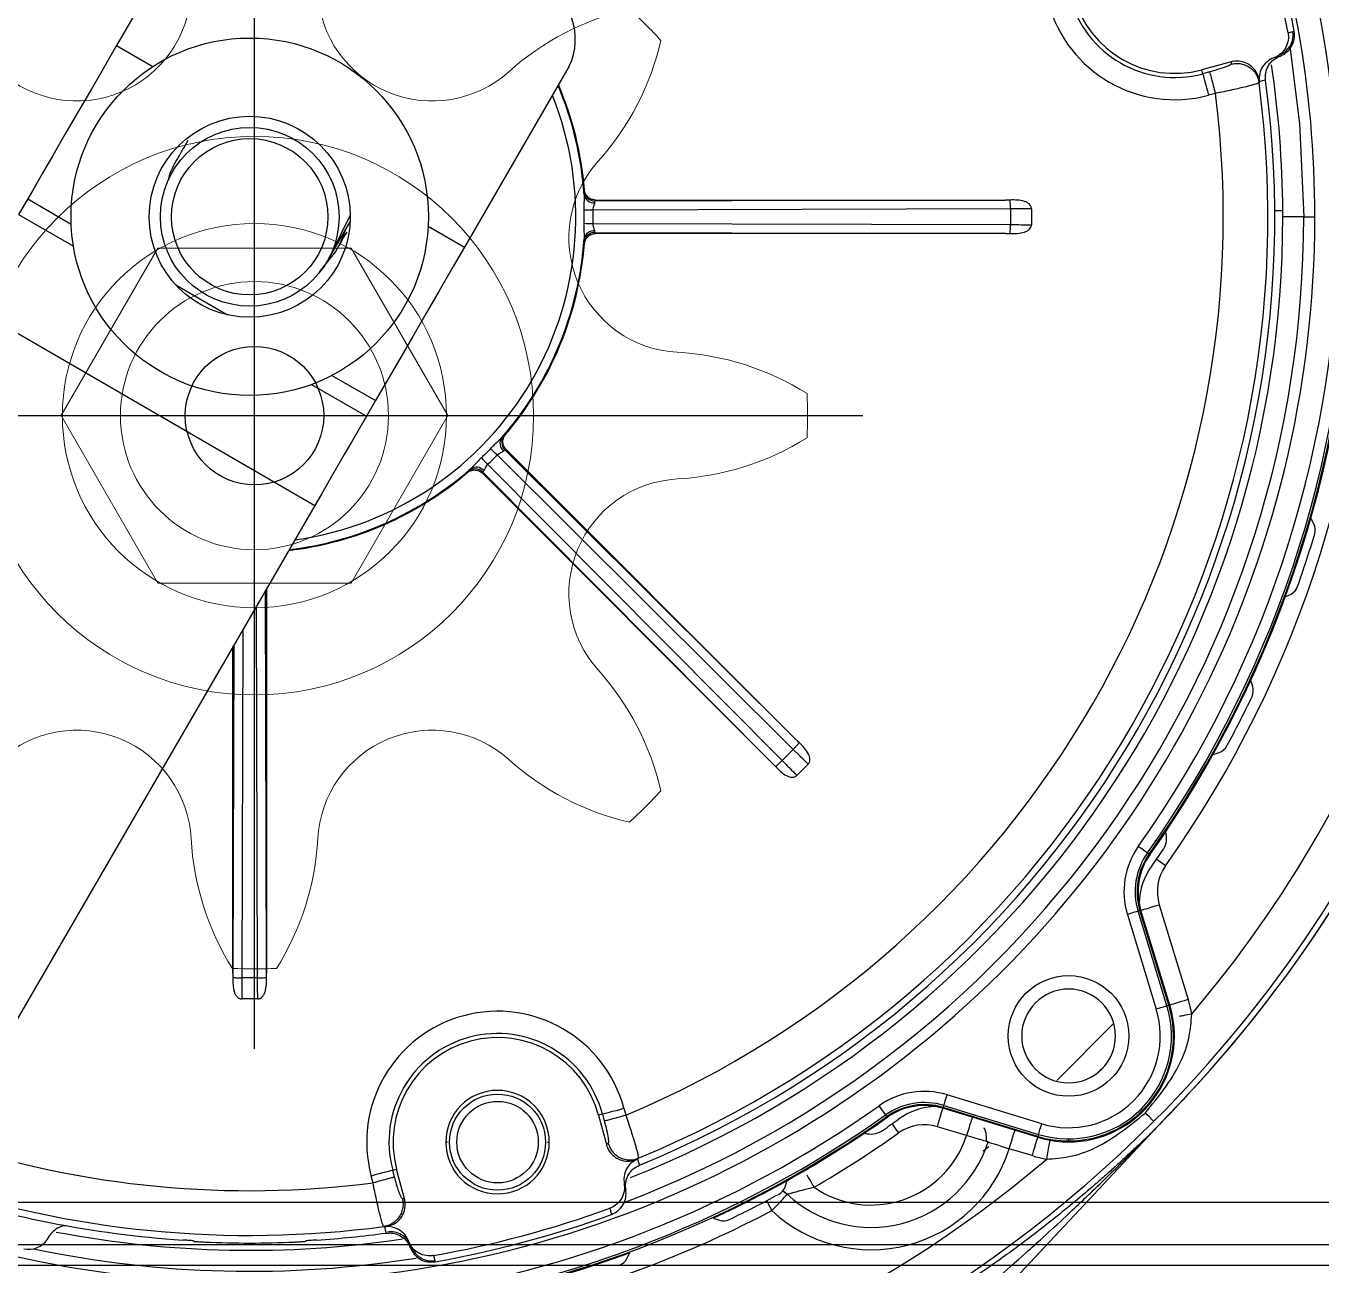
# Model space of a CAD drawing. Header units: millimetres. Extents: x 4754612 to 5801174, y 2368242 to 2777223.
# Drawn here: x 5552108.5 to 5552166.5, y 2435289.9 to 2435345.3 of the extents above; entities that cross this region are included whole.
import ezdxf

# ---------------------------------------------------------------- set-up
doc = ezdxf.new("R2010")
doc.units = ezdxf.units.MM
doc.header["$LTSCALE"] = 1000
doc.linetypes.add('CENTER', pattern=[50.8, 31.75, -6.35, 6.35, -6.35])
for name, color, linetype in [('253', 253, 'Continuous'), ('DOOR', 4, 'Continuous'), ('HAT', 252, 'Continuous')]:
    doc.layers.add(name, color=color, linetype=linetype)

# ---------------------------------------------------------------- blocks, each defined once
blk = doc.blocks.new('A$C5E220887')
at = {"color": 1, "linetype": 'CENTER', "ltscale": 0.3}
for p, q in [((0, -28.345), (0, 28.345)), ((-27.235, 0), (27.235, 0))]:
    blk.add_line(p, q, dxfattribs=at)
at = {"lineweight": 18, "ltscale": 0.3}
for p, q in [((-8.66, 0), (-4.33, 7.5)), ((4.33, 7.5), (-4.33, 7.5)), ((4.33, 7.5), (8.66, 0)), ((-4.33, -7.5), (-8.66, 0)), ((8.66, 0), (4.33, -7.5)), ((4.33, -7.5), (-4.33, -7.5))]:
    blk.add_line(p, q, dxfattribs=at)
for radius in [12.5, 8.6, 6]:
    blk.add_circle((0, 0), radius, dxfattribs=at)
for centre, radius, start, end in [((9.34, 18.265), 12.192, 147.91951, 176.875), ((0, 0), 24.761, 87.70803, 92.29197), ((-9.34, 18.265), 12.192, 3.125, 32.08049), ((-7.957, 19.21), 5.131, 228.125, 356.875), ((7.957, 19.21), 5.131, 183.125, 311.875), ((0, 0), 24.761, 132.70803, 137.29197), ((-19.52, 6.311), 12.192, 48.125, 77.08049), ((19.52, 6.311), 12.192, 102.91951, 131.875), ((0, 0), 24.761, 42.70803, 47.29197), ((-6.311, 19.52), 12.192, 192.91951, 221.875), ((6.311, 19.52), 12.192, 318.125, 347.08049), ((-19.21, 7.957), 5.131, 273.125, 41.875), ((19.21, 7.957), 5.131, 138.125, 266.875), ((-18.265, -9.34), 12.192, 93.125, 122.08049), ((18.265, -9.34), 12.192, 57.91951, 86.875), ((0, 0), 24.761, 177.70803, 182.29197), ((0, 0), 24.761, 357.70803, 2.29197), ((-18.265, 9.34), 12.192, 237.91951, 266.875), ((18.265, 9.34), 12.192, 273.125, 302.08049), ((-19.21, -7.957), 5.131, 318.125, 86.875), ((19.21, -7.957), 5.131, 93.125, 221.875), ((-6.311, -19.52), 12.192, 138.125, 167.08049), ((6.311, -19.52), 12.192, 12.91951, 41.875), ((-7.957, -19.21), 5.131, 3.125, 131.875), ((7.957, -19.21), 5.131, 48.125, 176.875), ((-19.52, -6.311), 12.192, 282.91951, 311.875), ((19.52, -6.311), 12.192, 228.125, 257.08049), ((0, 0), 24.761, 222.70803, 227.29197), ((0, 0), 24.761, 312.70803, 317.29197), ((9.34, -18.265), 12.192, 183.125, 212.08049), ((-9.34, -18.265), 12.192, 327.91951, 356.875), ((0, 0), 24.761, 267.70803, 272.29197)]:
    blk.add_arc(centre, radius, start, end, dxfattribs=at)
blk = doc.blocks.new('방화셔터 기본')
at = {"layer": '253', "linetype": 'Continuous', "lineweight": 25}
for p, q in [((5542352.324, 8102094.562), (5542347.629, 8102086.463)), ((5542400.079, 8102087.025), (5542400.358, 8102087.101)), ((5542347.629, 8102086.463), (5542349.253, 8102085.522)), ((5542399.719, 8102085.987), (5542399.439, 8102085.912)), ((5542399.634, 8102085.956), (5542399.719, 8102085.987)), ((5542367.897, 8102085.534), (5542363.202, 8102077.435)), ((5542397.537, 8102085.731), (5542396.214, 8102085.377)), ((5542396.262, 8102085.2), (5542396.214, 8102085.377)), ((5542396.568, 8102085.282), (5542396.262, 8102085.2)), ((5542398.786, 8102084.896), (5542398.78, 8102084.799)), ((5542396.826, 8102084.32), (5542396.52, 8102084.238)), ((5542343.649, 8102079.597), (5542343.244, 8102078.899)), ((5542343.649, 8102079.597), (5542345.596, 8102078.468)), ((5542387.652, 8102079.15), (5542368.966, 8102079.101)), ((5542387.436, 8102079.549), (5542369.053, 8102079.501)), ((5542369.074, 8102079.549), (5542387.436, 8102079.549)), ((5542387.652, 8102079.15), (5542387.652, 8102078.448)), ((5542388.589, 8102079.16), (5542388.589, 8102078.438)), ((5542399.843, 8102079.07), (5542399.482, 8102079.068)), ((5542343.244, 8102078.899), (5542345.7, 8102077.476)), ((5542357.116, 8102076.907), (5542358.084, 8102078.576)), ((5542358.089, 8102078.874), (5542357.175, 8102077.026)), ((5542368.966, 8102078.498), (5542387.652, 8102078.448)), ((5542400.783, 8102078.799), (5542399.844, 8102078.799)), ((5542400.783, 8102078.799), (5542401.282, 8102078.799)), ((5542357.65, 8102077.629), (5542357.908, 8102078.273)), ((5542361.578, 8102078.377), (5542363.202, 8102077.435)), ((5542369.053, 8102078.098), (5542387.436, 8102078.049)), ((5542387.436, 8102078.049), (5542369.074, 8102078.049)), ((5542357.429, 8102077.248), (5542356.71, 8102076.344)), ((5542350.275, 8102075.755), (5542352.594, 8102074.411)), ((5542340.927, 8102074.902), (5542356.499, 8102065.874)), ((5542357.273, 8102071.698), (5542359.221, 8102070.569)), ((5542356.362, 8102071.295), (5542358.817, 8102069.872)), ((5542359.221, 8102070.569), (5542358.817, 8102069.872)), ((5542377.923, 8102054.962), (5542364.675, 8102068.14)), ((5542378.053, 8102055.397), (5542365.02, 8102068.361)), ((5542365.069, 8102068.38), (5542378.053, 8102055.397)), ((5542364.249, 8102067.713), (5542377.427, 8102054.466)), ((5542376.992, 8102054.336), (5542364.008, 8102067.32)), ((5542364.028, 8102067.369), (5542376.992, 8102054.336)), ((5542356.499, 8102065.874), (5542340.774, 8102038.749)), ((5542401.233, 8102065.054), (5542401.102, 8102065.311)), ((5542354.339, 8102044.953), (5542354.294, 8102062.07)), ((5542354.339, 8102062.148), (5542354.339, 8102044.953)), ((5542399.956, 8102061.784), (5542400.213, 8102061.915)), ((5542353.94, 8102044.737), (5542353.896, 8102061.384)), ((5542353.28, 8102060.32), (5542353.239, 8102044.737)), ((5542352.878, 8102059.628), (5542352.839, 8102044.953)), ((5542352.839, 8102044.953), (5542352.839, 8102059.561)), ((5542398.496, 8102057.77), (5542398.407, 8102058.045)), ((5542377.923, 8102054.962), (5542377.427, 8102054.466)), ((5542396.723, 8102054.74), (5542396.997, 8102054.829)), ((5542378.593, 8102054.305), (5542378.083, 8102053.795)), ((5542394.628, 8102051.163), (5542394.608, 8102051.289)), ((5542393.783, 8102050.326), (5542393.857, 8102050.273)), ((5542393.891, 8102050.249), (5542393.857, 8102050.273)), ((5542393.45, 8102047.747), (5542393.363, 8102047.72)), ((5542394.658, 8102043.483), (5542393.363, 8102047.72)), ((5542393.49, 8102047.759), (5542393.45, 8102047.747)), ((5542394.745, 8102043.509), (5542393.45, 8102047.747)), ((5542394.785, 8102043.521), (5542393.49, 8102047.759)), ((5542394.313, 8102048.011), (5542395.608, 8102043.773)), ((5542392.885, 8102047.574), (5542394.18, 8102043.336)), ((5542353.94, 8102044.737), (5542353.239, 8102044.737)), ((5542353.95, 8102043.799), (5542353.229, 8102043.799)), ((5542394.658, 8102043.483), (5542394.745, 8102043.509)), ((5542394.745, 8102043.509), (5542394.785, 8102043.521)), ((5542392.257, 8102042.701), (5542389.723, 8102040.146)), ((5542391.876, 8102040.803), (5542391.585, 8102040.512)), ((5542384.641, 8102038.939), (5542384.668, 8102039.026)), ((5542384.668, 8102039.026), (5542388.906, 8102037.73)), ((5542389.052, 8102038.208), (5542384.814, 8102039.504)), ((5542369.382, 8102038.643), (5542369.206, 8102038.596)), ((5542369.206, 8102038.596), (5542369.56, 8102037.273)), ((5542369.382, 8102038.643), (5542369.464, 8102038.337)), ((5542370.344, 8102038.901), (5542370.426, 8102038.594)), ((5542382.115, 8102038.532), (5542382.063, 8102038.606)), ((5542382.115, 8102038.532), (5542382.139, 8102038.497)), ((5542384.629, 8102038.899), (5542384.641, 8102038.939)), ((5542388.867, 8102037.603), (5542384.629, 8102038.899)), ((5542388.879, 8102037.643), (5542384.641, 8102038.939)), ((5542394.004, 8102037.848), (5542361.163, 8102002.802)), ((5542385.686, 8102037.676), (5542384.378, 8102038.076)), ((5542362.449, 8102037.385), (5542362.37, 8102037.385)), ((5542366.924, 8102037.385), (5542367.002, 8102037.385)), ((5542381.099, 8102037.78), (5542381.226, 8102037.76)), ((5542388.879, 8102037.643), (5542388.867, 8102037.603)), ((5542388.906, 8102037.73), (5542388.879, 8102037.643)), ((5542390.253, 8102037.525), (5542390.253, 8102037.438)), ((5542370.989, 8102036.663), (5542370.907, 8102036.61)), ((5542386.676, 8102037.178), (5542386.423, 8102036.983)), ((5542388.616, 8102036.78), (5542387.599, 8102037.091)), ((5542359.991, 8102036.127), (5542360.167, 8102036.174)), ((5542360.073, 8102035.82), (5542359.991, 8102036.127)), ((5542360.521, 8102034.851), (5542360.167, 8102036.174)), ((5542359.11, 8102035.562), (5542359.028, 8102035.869)), ((5542377.559, 8102035.391), (5542377.648, 8102035.666)), ((5542370.429, 8102035.255), (5542370.414, 8102035.345)), ((5542377.653, 8102035.051), (5542377.443, 8102035.19)), ((5542377.66, 8102035.045), (5542377.457, 8102035.201)), ((5542369.71, 8102034.425), (5542369.785, 8102034.145)), ((5542374.344, 8102033.982), (5542374.618, 8102033.893)), ((5542344.533, 8102033.048), (5542344.627, 8102033.193)), ((5542359.686, 8102033.603), (5542359.589, 8102033.608)), ((5542351.089, 8102032.965), (5542351.089, 8102032.947)), ((5542356.089, 8102032.965), (5542356.09, 8102032.947)), ((5542360.778, 8102032.669), (5542360.703, 8102032.949)), ((5542360.746, 8102032.754), (5542360.778, 8102032.669)), ((5542361.816, 8102032.309), (5542361.891, 8102032.03)), ((5542370.474, 8102032.176), (5542370.605, 8102032.433))]:
    blk.add_line(p, q, dxfattribs=at)
at = {"layer": '253', "lineweight": 18}
blk.add_line((5541981.495, 8102069.899), (5542356.902, 8102069.899), dxfattribs=at)
at = {"layer": '253', "linetype": 'Continuous'}
for p, q in [((5542304.302, 8102034.697), (5542403.302, 8102034.697)), ((5542403.302, 8102032.782), (5542304.302, 8102032.782)), ((5542304.302, 8102031.883), (5542403.302, 8102031.883))]:
    blk.add_line(p, q, dxfattribs=at)
at = {"layer": '253', "linetype": 'Continuous', "lineweight": 25, "flags": 128}
for points in [[(5542347.629, 8102086.463), (5542347.084, 8102085.523), (5542346.499, 8102084.513), (5542345.9, 8102083.481), (5542345.317, 8102082.475), (5542344.777, 8102081.542), (5542344.304, 8102080.728), (5542343.922, 8102080.069), (5542343.649, 8102079.597)], [(5542400.162, 8102086.425), (5542400.598, 8102082.971), (5542400.783, 8102078.799)], [(5542397.537, 8102085.731), (5542397.534, 8102085.675), (5542397.531, 8102085.629)], [(5542396.262, 8102085.2), (5542396.27, 8102085.168), (5542396.287, 8102085.104), (5542396.312, 8102085.011), (5542396.345, 8102084.891), (5542396.383, 8102084.748), (5542396.426, 8102084.588), (5542396.472, 8102084.416), (5542396.52, 8102084.238)], [(5542399.074, 8102084.916), (5542398.924, 8102084.876), (5542398.793, 8102084.841)], [(5542350.335, 8102081.361), (5542350.398, 8102081.469), (5542350.461, 8102081.577), (5542350.524, 8102081.686), (5542350.587, 8102081.794), (5542350.649, 8102081.902), (5542350.712, 8102082.01), (5542350.774, 8102082.118), (5542350.837, 8102082.226)], [(5542368.576, 8102080.009), (5542368.561, 8102079.975), (5542368.555, 8102079.962)], [(5542357.931, 8102078.113), (5542357.869, 8102078.006), (5542357.806, 8102077.898), (5542357.743, 8102077.79), (5542357.681, 8102077.682), (5542357.618, 8102077.573), (5542357.555, 8102077.465), (5542357.492, 8102077.356), (5542357.429, 8102077.248)], [(5542363.202, 8102077.435), (5542362.657, 8102076.495), (5542362.071, 8102075.485), (5542361.473, 8102074.453), (5542360.89, 8102073.447), (5542360.349, 8102072.515), (5542359.877, 8102071.7), (5542359.495, 8102071.041), (5542359.221, 8102070.569)], [(5542368.555, 8102077.637), (5542368.57, 8102077.603), (5542368.576, 8102077.589)], [(5542358.817, 8102069.872), (5542358.655, 8102069.593), (5542358.427, 8102069.199), (5542358.144, 8102068.712), (5542357.823, 8102068.157), (5542357.479, 8102067.563), (5542357.131, 8102066.964), (5542356.799, 8102066.39), (5542356.499, 8102065.874)], [(5542365.042, 8102069.058), (5542365.007, 8102069.044), (5542364.994, 8102069.039)], [(5542363.35, 8102067.395), (5542363.336, 8102067.361), (5542363.331, 8102067.347)], [(5542393.783, 8102050.326), (5542393.774, 8102050.332), (5542393.75, 8102050.349), (5542393.712, 8102050.376), (5542393.661, 8102050.412), (5542393.6, 8102050.455), (5542393.53, 8102050.505), (5542393.454, 8102050.559), (5542393.375, 8102050.615)], [(5542394.593, 8102049.752), (5542394.434, 8102049.864), (5542394.281, 8102049.973), (5542394.185, 8102050.041)], [(5542393.363, 8102047.72), (5542393.352, 8102047.717), (5542393.325, 8102047.709), (5542393.28, 8102047.695), (5542393.22, 8102047.677), (5542393.148, 8102047.655), (5542393.066, 8102047.63), (5542392.977, 8102047.603), (5542392.885, 8102047.574)], [(5542393.49, 8102047.759), (5542393.517, 8102047.768), (5542393.636, 8102047.804), (5542393.781, 8102047.848), (5542393.947, 8102047.899), (5542394.126, 8102047.954), (5542394.313, 8102048.011)], [(5542395.608, 8102043.773), (5542395.422, 8102043.716), (5542395.242, 8102043.661), (5542395.077, 8102043.61), (5542394.932, 8102043.566), (5542394.813, 8102043.53), (5542394.785, 8102043.521)], [(5542394.658, 8102043.483), (5542394.648, 8102043.479), (5542394.62, 8102043.471), (5542394.576, 8102043.457), (5542394.516, 8102043.439), (5542394.444, 8102043.417), (5542394.362, 8102043.392), (5542394.273, 8102043.365), (5542394.18, 8102043.336)], [(5542382.063, 8102038.606), (5542382.057, 8102038.615), (5542382.04, 8102038.638), (5542382.013, 8102038.676), (5542381.977, 8102038.727), (5542381.933, 8102038.789), (5542381.883, 8102038.859), (5542381.83, 8102038.935), (5542381.774, 8102039.014)], [(5542384.668, 8102039.026), (5542384.671, 8102039.036), (5542384.68, 8102039.064), (5542384.693, 8102039.109), (5542384.712, 8102039.168), (5542384.734, 8102039.24), (5542384.759, 8102039.322), (5542384.786, 8102039.411), (5542384.814, 8102039.504)], [(5542369.382, 8102038.643), (5542369.414, 8102038.652), (5542369.478, 8102038.669), (5542369.572, 8102038.694), (5542369.692, 8102038.726), (5542369.834, 8102038.764), (5542369.994, 8102038.807), (5542370.166, 8102038.853), (5542370.344, 8102038.901)], [(5542384.378, 8102038.076), (5542384.435, 8102038.263), (5542384.49, 8102038.442), (5542384.54, 8102038.607), (5542384.584, 8102038.752), (5542384.621, 8102038.871), (5542384.629, 8102038.899)], [(5542394.071, 8102038.317), (5542394.065, 8102038.323), (5542394.046, 8102038.342), (5542394.016, 8102038.372), (5542393.973, 8102038.415), (5542393.919, 8102038.469), (5542393.854, 8102038.534), (5542393.779, 8102038.609), (5542393.694, 8102038.694)], [(5542382.348, 8102038.203), (5542382.416, 8102038.108), (5542382.524, 8102037.955), (5542382.637, 8102037.795)], [(5542387.599, 8102037.091), (5542387.656, 8102037.278), (5542387.711, 8102037.457), (5542387.762, 8102037.622), (5542387.806, 8102037.767), (5542387.842, 8102037.886), (5542387.851, 8102037.914)], [(5542388.906, 8102037.73), (5542388.909, 8102037.74), (5542388.918, 8102037.768), (5542388.931, 8102037.813), (5542388.949, 8102037.872), (5542388.972, 8102037.945), (5542388.997, 8102038.027), (5542389.024, 8102038.116), (5542389.052, 8102038.208)], [(5542369.645, 8102037.329), (5542369.597, 8102037.297), (5542369.56, 8102037.273)], [(5542386.647, 8102037.396), (5542386.665, 8102037.39), (5542386.719, 8102037.372), (5542386.807, 8102037.344), (5542386.926, 8102037.306), (5542387.07, 8102037.26), (5542387.235, 8102037.208), (5542387.413, 8102037.15), (5542387.599, 8102037.091)], [(5542388.867, 8102037.603), (5542388.859, 8102037.575), (5542388.822, 8102037.457), (5542388.778, 8102037.312), (5542388.727, 8102037.146), (5542388.673, 8102036.967), (5542388.616, 8102036.78)], [(5542359.991, 8102036.127), (5542359.958, 8102036.118), (5542359.895, 8102036.101), (5542359.801, 8102036.076), (5542359.681, 8102036.044), (5542359.538, 8102036.006), (5542359.378, 8102035.963), (5542359.206, 8102035.917), (5542359.028, 8102035.869)], [(5542370.959, 8102036.631), (5542370.999, 8102036.481), (5542371.034, 8102036.35)], [(5542370.354, 8102035.535), (5542370.394, 8102035.385), (5542370.429, 8102035.255)], [(5542376.971, 8102034.32), (5542377.104, 8102034.463), (5542377.232, 8102034.6), (5542377.35, 8102034.726), (5542377.453, 8102034.837), (5542377.538, 8102034.928), (5542377.601, 8102034.995), (5542377.64, 8102035.037), (5542377.653, 8102035.051)], [(5542360.521, 8102034.851), (5542360.465, 8102034.854), (5542360.42, 8102034.857)], [(5542376.738, 8102034.763), (5542376.793, 8102034.659), (5542376.88, 8102034.493), (5542376.971, 8102034.32)], [(5542359.706, 8102033.315), (5542359.666, 8102033.465), (5542359.632, 8102033.596)]]:
    blk.add_lwpolyline(points, dxfattribs=at)
at = {"layer": '253', "linetype": 'Continuous', "lineweight": 25}
for centre, radius in [((5542353.589, 8102078.799), 8), ((5542353.589, 8102078.799), 4.5), ((5542353.589, 8102078.799), 4), ((5542353.589, 8102078.799), 3.5), ((5542390.253, 8102042.136), 2.7), ((5542364.686, 8102037.385), 2.15), ((5542364.686, 8102037.385), 1.825)]:
    blk.add_circle(centre, radius, dxfattribs=at)
at = {"layer": '253', "linetype": 'Continuous'}
blk.add_circle((5542353.802, 8102069.899), 3.1, dxfattribs=at)
at = {"layer": '253', "linetype": 'Continuous', "lineweight": 25}
for centre, radius, start, end in [((5542353.589, 8102078.799), 57.25, 0.35652, 50.77892), ((5542353.589, 8102078.799), 55.25, 0.35652, 40.23536), ((5542353.589, 8102078.799), 47.693, 360, 40.62211), ((5542353.589, 8102078.799), 50.25, 324.68588, 35.31409), ((5542353.589, 8102078.799), 48.757, 324.68588, 35.31412), ((5542353.589, 8102078.799), 49.257, 324.68588, 35.31412), ((5542353.589, 8102078.799), 49.348, 0, 35.31412), ((5542353.589, 8102078.799), 49.39, 0, 35.31412), ((5542395.003, 8102089.896), 5.858, 105, 285), ((5542353.589, 8102078.799), 47.212, 10.03442, 19.96558), ((5542353.589, 8102078.799), 47.5, 10.06525, 19.93475), ((5542395.003, 8102089.896), 4.861, 105, 285), ((5542395.003, 8102089.896), 4.679, 105, 285), ((5542353.589, 8102078.799), 14.602, 97.94921, 201.84654), ((5542365.356, 8102086.745), 2.814, 334.50672, 63.86282), ((5542399.374, 8102086.926), 0.935, 289.47673, 10.06523), ((5542353.589, 8102078.799), 46.255, 0.33571, 8.45941), ((5542353.589, 8102078.799), 45.588, 292.43749, 7.56251), ((5542353.589, 8102078.799), 45.894, 292.34091, 7.65909), ((5542353.589, 8102078.799), 45.606, 7.61333, 7.68281), ((5542353.589, 8102078.799), 14.602, 277.94921, 21.84654), ((5542353.589, 8102078.799), 15.002, 3.78015, 23.03263), ((5542353.589, 8102078.799), 15.035, 4.61526, 23.12769), ((5542353.589, 8102078.799), 43.588, 292.72311, 7.27689), ((5542353.589, 8102078.799), 57.512, 316.86032, 4.40547), ((5542353.589, 8102078.799), 57.512, 317.20947, 3.38502), ((5542369.053, 8102080.001), 0.5, 184.49208, 269.97793), ((5542369.004, 8102079.873), 0.453, 190.78551, 274.0663), ((5542372.222, 8101916.687), 162.446, 91.14871, 91.29518), ((5542353.589, 8102078.799), 55.25, 319.76462, 0.35652), ((5542353.589, 8102078.799), 46.255, 360, 0.33571), ((5542353.589, 8102078.799), 47.693, 250.77519, 360), ((5542372.222, 8102240.911), 162.446, 268.70482, 268.85129), ((5542353.589, 8102078.799), 47.193, 290.80248, 360), ((5542353.589, 8102078.799), 46.255, 291.63204, 360), ((5542353.589, 8102078.799), 49.348, 324.68588, 0), ((5542353.589, 8102078.799), 49.39, 324.68588, 0), ((5542353.589, 8102078.799), 57.25, 314.99963, 0), ((5542369.053, 8102077.597), 0.5, 90.02211, 175.5079), ((5542369.004, 8102077.725), 0.453, 85.9337, 169.21449), ((5542353.589, 8102078.799), 15.002, 318.78015, 356.21985), ((5542353.589, 8102078.799), 15.035, 319.61526, 355.38474), ((5542365.248, 8102068.659), 0.453, 145.78549, 229.06622), ((5542365.374, 8102068.714), 0.5, 139.49226, 224.97775), ((5542481.654, 8102180.502), 162.804, 223.70499, 223.85113), ((5542251.887, 8101950.735), 162.804, 46.14887, 46.29501), ((5542353.589, 8102078.799), 15.002, 276.76312, 311.21985), ((5542363.674, 8102067.015), 0.5, 45.02225, 130.50774), ((5542363.73, 8102067.14), 0.453, 40.93378, 124.21451), ((5542353.589, 8102078.799), 15.035, 276.66806, 310.38474), ((5542353.589, 8102078.799), 49.75, 340.5705, 343.4295), ((5542400.698, 8102064.782), 0.6, 343.4295, 27), ((5542399.94, 8102062.45), 0.6, 297, 340.5705), ((5542397.925, 8102057.585), 0.6, 334.4295, 18), ((5542353.589, 8102078.799), 49.75, 331.5705, 334.4295), ((5542396.812, 8102055.4), 0.6, 288, 331.5705), ((5542393.641, 8102051.006), 1, 325.24193, 9), ((5542396.225, 8102048.596), 3.493, 144.68588, 197), ((5542396.225, 8102048.596), 2.993, 144.68588, 197), ((5542396.225, 8102048.596), 2.902, 144.68588, 197), ((5542396.225, 8102048.596), 2.86, 144.68588, 197), ((5542353.589, 8102078.799), 49.75, 324.26753, 325.24193), ((5542396.409, 8102047.993), 3, 144.26753, 178.24761), ((5542396.225, 8102048.596), 2, 144.68601, 197.00054), ((5542390.253, 8102042.136), 2.1, 0, 180), ((5542390.253, 8102042.136), 5.6, 10.03623, 17), ((5542364.686, 8102037.385), 5.858, 15, 195), ((5542390.253, 8102042.136), 4.607, 253, 17), ((5542390.253, 8102042.136), 4.107, 253, 17), ((5542390.253, 8102042.136), 4.698, 270, 17), ((5542390.253, 8102042.136), 4.74, 0, 17), ((5542364.686, 8102037.385), 4.861, 15, 195), ((5542364.686, 8102037.385), 4.679, 15, 195), ((5542390.253, 8102042.136), 2.1, 180, 0), ((5542390.253, 8102042.136), 4.74, 253, 0), ((5542364.686, 8102037.385), 2.316, 0, 180), ((5542383.793, 8102036.163), 3.493, 73, 125.31412), ((5542353.589, 8102078.799), 48.757, 250.53505, 305.31412), ((5542383.793, 8102036.163), 2.993, 73, 125.31412), ((5542383.793, 8102036.163), 2.902, 73, 125.31412), ((5542383.793, 8102036.163), 2.86, 73, 125.31412), ((5542384.395, 8102035.979), 3, 91.75239, 125.73247), ((5542353.589, 8102078.799), 49.348, 250.40624, 305.31412), ((5542353.589, 8102078.799), 49.257, 250.42585, 305.31412), ((5542353.589, 8102078.799), 49.39, 294.84805, 305.31412), ((5542353.589, 8102078.799), 49.75, 304.75807, 305.73247), ((5542353.589, 8102078.799), 57.25, 248.94259, 314.99963), ((5542381.382, 8102038.748), 1, 261, 304.75807), ((5542383.793, 8102036.163), 2, 73, 125.31412), ((5542353.589, 8102078.799), 43.588, 251.81399, 277.27689), ((5542364.686, 8102037.385), 2.316, 180, 0), ((5542381.408, 8102039.07), 5.5, 226.95115, 342.2726), ((5542353.589, 8102078.799), 50.25, 300.18697, 305.31412), ((5542381.408, 8102039.07), 4.5, 235.45754, 341.94928), ((5542390.253, 8102042.136), 4.698, 253, 270), ((5542381.408, 8102039.07), 6.5, 226.95113, 342.27268), ((5542390.253, 8102042.136), 5.6, 253, 259.96358), ((5542353.589, 8102078.799), 55.25, 249.2729, 310.23537), ((5542353.589, 8102078.799), 45.606, 292.31719, 292.38667), ((5542353.589, 8102078.799), 45.588, 251.28413, 277.56251), ((5542353.589, 8102078.799), 45.894, 251.20719, 266.25199), ((5542353.589, 8102078.799), 49.75, 295.5705, 298.4295), ((5542376.989, 8102035.576), 0.6, 298.4295, 342), ((5542353.589, 8102078.799), 50.25, 250.21548, 297.72976), ((5542353.589, 8102078.799), 47.212, 280.03442, 289.96558), ((5542353.589, 8102078.799), 47.5, 280.06525, 289.93475), ((5542374.804, 8102034.463), 0.6, 252, 295.5705), ((5542353.589, 8102078.799), 46.255, 259.2029, 278.5141), ((5542353.589, 8102078.799), 45.894, 273.74801, 277.65909), ((5542353.589, 8102078.799), 45.606, 277.61333, 277.68281), ((5542343.692, 8102033.588), 1, 257.65137, 327.28704), ((5542353.589, 8102078.799), 47.193, 258.15619, 279.08404), ((5542353.589, 8102078.799), 45.929, 267.50439, 272.49561), ((5542361.716, 8102033.015), 0.935, 199.47673, 280.06523), ((5542353.589, 8102078.799), 49.39, 250.39723, 290.15195), ((5542369.939, 8102032.448), 0.6, 289.4295, 333)]:
    blk.add_arc(centre, radius, start, end, dxfattribs=at)
at = {"layer": '253', "linetype": 'Continuous', "lineweight": 25, "extrusion": (0, 0, -1)}
for centre, major_axis, start_param, end_param in [((5542353.589, 8102088.234), (0, -19.876), 5.16462, 5.167334), ((5542353.589, 8102069.364), (0, -19.876), 4.257444, 4.260158), ((5542360.261, 8102085.471), (-14.054, -14.054), 5.16462, 5.167334), ((5542346.918, 8102072.127), (-14.054, -14.054), 4.257444, 4.260158)]:
    blk.add_ellipse(centre, major_axis=major_axis, ratio=0.866113, start_param=start_param, end_param=end_param, dxfattribs=at)
at = {"layer": '253', "linetype": 'Continuous', "lineweight": 25}
for points, knots in [([(5542399.719, 8102085.987), (5542399.824, 8102086.038), (5542400.033, 8102086.141), (5542400.257, 8102086.418), (5542400.384, 8102086.751), (5542400.367, 8102086.984), (5542400.358, 8102087.101)], [0, 0, 0, 0, 0.248545, 0.499143, 0.750207, 1, 1, 1, 1]), ([(5542400.079, 8102087.025), (5542400.086, 8102086.975), (5542400.107, 8102086.813), (5542400.07, 8102086.586), (5542399.958, 8102086.323), (5542399.778, 8102086.095), (5542399.572, 8102085.963), (5542399.453, 8102085.918), (5542399.439, 8102085.912)], [0, 0, 0, 0, 0.1100985, 0.3518845, 0.4838456, 0.7256888, 0.9675316, 1, 1, 1, 1]), ([(5542399.074, 8102084.916), (5542399.068, 8102085.021), (5542399.058, 8102085.231), (5542399.173, 8102085.531), (5542399.359, 8102085.794), (5542399.543, 8102085.903), (5542399.634, 8102085.956)], [0, 0, 0, 0, 0.247728, 0.496823, 0.750317, 1, 1, 1, 1]), ([(5542397.531, 8102085.629), (5542397.513, 8102085.611), (5542397.475, 8102085.575), (5542397.218, 8102085.477), (5542396.901, 8102085.375), (5542396.679, 8102085.313), (5542396.568, 8102085.282)], [0, 0, 0, 0, 0.2775383, 0.5583413, 0.7805379, 1, 1, 1, 1]), ([(5542397.531, 8102085.629), (5542397.595, 8102085.643), (5542397.728, 8102085.67), (5542397.937, 8102085.659), (5542398.149, 8102085.605), (5542398.349, 8102085.502), (5542398.521, 8102085.358), (5542398.652, 8102085.183), (5542398.743, 8102084.995), (5542398.768, 8102084.863), (5542398.78, 8102084.799)], [0, 0, 0, 0, 0.115072, 0.2382482, 0.3674911, 0.4999962, 0.6325027, 0.761749, 0.8849275, 1, 1, 1, 1]), ([(5542398.786, 8102084.896), (5542398.773, 8102084.96), (5542398.739, 8102085.135), (5542398.594, 8102085.395), (5542398.41, 8102085.563), (5542398.2, 8102085.687), (5542397.966, 8102085.769), (5542397.706, 8102085.771), (5542397.567, 8102085.738), (5542397.537, 8102085.731)], [0, 0, 0, 0, 0.115703, 0.314821, 0.513965, 0.549713, 0.747428, 0.945152, 1, 1, 1, 1]), ([(5542399.439, 8102085.912), (5542399.411, 8102085.901), (5542399.279, 8102085.848), (5542399.097, 8102085.718), (5542398.909, 8102085.484), (5542398.791, 8102085.203), (5542398.777, 8102084.967), (5542398.792, 8102084.849), (5542398.793, 8102084.841)], [0, 0, 0, 0, 0.06809, 0.317553, 0.484863, 0.734266, 0.98367, 1, 1, 1, 1]), ([(5542396.568, 8102085.282), (5542396.575, 8102085.259), (5542396.587, 8102085.213), (5542396.648, 8102084.986), (5542396.73, 8102084.679), (5542396.794, 8102084.44), (5542396.826, 8102084.32)], [0, 0, 0, 0, 0.249995, 0.499992, 0.750002, 1, 1, 1, 1]), ([(5542398.78, 8102084.799), (5542398.75, 8102084.782), (5542398.688, 8102084.746), (5542398.239, 8102084.625), (5542397.591, 8102084.475), (5542397.081, 8102084.372), (5542396.826, 8102084.32)], [0, 0, 0, 0, 0.242573, 0.49958, 0.749928, 1, 1, 1, 1]), ([(5542349.964, 8102080.443), (5542349.971, 8102080.493), (5542350.02, 8102080.81), (5542350.191, 8102081.109), (5542350.335, 8102081.361)], [0, 0, 0, 0, 0.155927, 1, 1, 1, 1]), ([(5542368.558, 8102079.788), (5542368.559, 8102079.72), (5542368.56, 8102079.573), (5542368.549, 8102079.334), (5542368.55, 8102079.169), (5542368.551, 8102079.092)], [0, 0, 0, 0, 0.313258, 0.6794, 1, 1, 1, 1]), ([(5542368.555, 8102079.962), (5542368.554, 8102079.957), (5542368.553, 8102079.943), (5542368.555, 8102079.872), (5542368.558, 8102079.802), (5542368.558, 8102079.788)], [0, 0, 0, 0, 0.313294, 0.864431, 1, 1, 1, 1]), ([(5542369.074, 8102079.549), (5542369.018, 8102079.555), (5542368.905, 8102079.566), (5542368.755, 8102079.652), (5542368.642, 8102079.779), (5542368.588, 8102079.907), (5542368.578, 8102079.986), (5542368.576, 8102080.009)], [0, 0, 0, 0, 0.226202, 0.452405, 0.678595, 0.904865, 1, 1, 1, 1]), ([(5542388.589, 8102079.16), (5542388.588, 8102079.177), (5542388.586, 8102079.212), (5542388.563, 8102079.282), (5542388.507, 8102079.362), (5542388.406, 8102079.438), (5542388.119, 8102079.556), (5542387.847, 8102079.552), (5542387.622, 8102079.549)], [0, 0, 0, 0, 0.046103, 0.092244, 0.191756, 0.297819, 0.420688, 1, 1, 1, 1]), ([(5542368.551, 8102079.092), (5542368.552, 8102078.994), (5542368.555, 8102078.799), (5542368.552, 8102078.604), (5542368.551, 8102078.507)], [0, 0, 0, 0, 0.5, 1, 1, 1, 1]), ([(5542368.966, 8102079.101), (5542368.967, 8102079.137), (5542368.971, 8102079.219), (5542369.011, 8102079.322), (5542369.033, 8102079.389), (5542369.035, 8102079.416), (5542369.036, 8102079.421)], [0, 0, 0, 0, 0.282529, 0.642913, 0.940862, 1, 1, 1, 1]), ([(5542368.966, 8102078.498), (5542368.967, 8102078.598), (5542368.97, 8102078.799), (5542368.967, 8102079), (5542368.966, 8102079.101)], [0, 0, 0, 0, 0.5, 1, 1, 1, 1]), ([(5542369.036, 8102079.421), (5542369.036, 8102079.427), (5542369.037, 8102079.46), (5542369.042, 8102079.492), (5542369.05, 8102079.498), (5542369.053, 8102079.501)], [0, 0, 0, 0, 0.135761, 0.686244, 1, 1, 1, 1]), ([(5542387.622, 8102079.549), (5542387.588, 8102079.549), (5542387.525, 8102079.549), (5542387.463, 8102079.549), (5542387.436, 8102079.549)], [0, 0, 0, 0, 0.559996, 1, 1, 1, 1]), ([(5542387.652, 8102079.15), (5542387.651, 8102079.2), (5542387.65, 8102079.3), (5542387.643, 8102079.428), (5542387.634, 8102079.522), (5542387.626, 8102079.54), (5542387.622, 8102079.549)], [0, 0, 0, 0, 0.249998, 0.499983, 0.749995, 1, 1, 1, 1]), ([(5542388.589, 8102079.16), (5542388.444, 8102079.157), (5542388.159, 8102079.152), (5542387.818, 8102079.151), (5542387.652, 8102079.15)], [0, 0, 0, 0, 0.510115, 1, 1, 1, 1]), ([(5542368.551, 8102078.507), (5542368.55, 8102078.414), (5542368.549, 8102078.238), (5542368.561, 8102078.001), (5542368.559, 8102077.868), (5542368.558, 8102077.81)], [0, 0, 0, 0, 0.383572, 0.731873, 1, 1, 1, 1]), ([(5542369.036, 8102078.177), (5542369.031, 8102078.203), (5542369.02, 8102078.258), (5542368.98, 8102078.358), (5542368.965, 8102078.444), (5542368.966, 8102078.487), (5542368.966, 8102078.498)], [0, 0, 0, 0, 0.307958, 0.6583, 0.919286, 1, 1, 1, 1]), ([(5542387.622, 8102078.049), (5542387.626, 8102078.058), (5542387.634, 8102078.076), (5542387.643, 8102078.17), (5542387.65, 8102078.298), (5542387.651, 8102078.398), (5542387.652, 8102078.448)], [0, 0, 0, 0, 0.250005, 0.500017, 0.750002, 1, 1, 1, 1]), ([(5542387.622, 8102078.049), (5542387.848, 8102078.046), (5542388.119, 8102078.042), (5542388.405, 8102078.16), (5542388.505, 8102078.235), (5542388.563, 8102078.315), (5542388.586, 8102078.385), (5542388.588, 8102078.421), (5542388.589, 8102078.438)], [0, 0, 0, 0, 0.581205, 0.701191, 0.806443, 0.906647, 0.95326, 1, 1, 1, 1]), ([(5542387.652, 8102078.448), (5542387.818, 8102078.448), (5542388.159, 8102078.446), (5542388.444, 8102078.441), (5542388.589, 8102078.438)], [0, 0, 0, 0, 0.489885, 1, 1, 1, 1]), ([(5542368.576, 8102077.589), (5542368.586, 8102077.645), (5542368.606, 8102077.756), (5542368.704, 8102077.899), (5542368.839, 8102078.001), (5542368.971, 8102078.045), (5542369.05, 8102078.048), (5542369.074, 8102078.049)], [0, 0, 0, 0, 0.226448, 0.452902, 0.679239, 0.905457, 1, 1, 1, 1]), ([(5542369.053, 8102078.098), (5542369.048, 8102078.103), (5542369.039, 8102078.113), (5542369.037, 8102078.158), (5542369.036, 8102078.177)], [0, 0, 0, 0, 0.555414, 1, 1, 1, 1]), ([(5542387.436, 8102078.049), (5542387.47, 8102078.049), (5542387.533, 8102078.049), (5542387.595, 8102078.049), (5542387.622, 8102078.049)], [0, 0, 0, 0, 0.559995, 1, 1, 1, 1]), ([(5542368.558, 8102077.81), (5542368.557, 8102077.767), (5542368.553, 8102077.67), (5542368.554, 8102077.649), (5542368.555, 8102077.637)], [0, 0, 0, 0, 0.444808, 1, 1, 1, 1]), ([(5542364.873, 8102068.914), (5542364.826, 8102068.865), (5542364.723, 8102068.76), (5542364.545, 8102068.6), (5542364.43, 8102068.482), (5542364.375, 8102068.427)], [0, 0, 0, 0, 0.313258, 0.6794, 1, 1, 1, 1]), ([(5542364.994, 8102069.039), (5542364.99, 8102069.036), (5542364.979, 8102069.027), (5542364.931, 8102068.976), (5542364.883, 8102068.924), (5542364.873, 8102068.914)], [0, 0, 0, 0, 0.313294, 0.864431, 1, 1, 1, 1]), ([(5542365.069, 8102068.38), (5542365.033, 8102068.424), (5542364.961, 8102068.511), (5542364.916, 8102068.678), (5542364.926, 8102068.848), (5542364.978, 8102068.976), (5542365.027, 8102069.039), (5542365.042, 8102069.058)], [0, 0, 0, 0, 0.226202, 0.452404, 0.678595, 0.904866, 1, 1, 1, 1]), ([(5542363.962, 8102068.013), (5542363.896, 8102067.948), (5542363.771, 8102067.824), (5542363.611, 8102067.648), (5542363.516, 8102067.555), (5542363.475, 8102067.515)], [0, 0, 0, 0, 0.383572, 0.731873, 1, 1, 1, 1]), ([(5542364.675, 8102068.14), (5542364.702, 8102068.164), (5542364.763, 8102068.219), (5542364.864, 8102068.264), (5542364.927, 8102068.295), (5542364.948, 8102068.314), (5542364.951, 8102068.317)], [0, 0, 0, 0, 0.282528, 0.642914, 0.940863, 1, 1, 1, 1]), ([(5542364.951, 8102068.317), (5542364.956, 8102068.321), (5542364.98, 8102068.343), (5542365.006, 8102068.362), (5542365.016, 8102068.361), (5542365.02, 8102068.361)], [0, 0, 0, 0, 0.135764, 0.686245, 1, 1, 1, 1]), ([(5542363.331, 8102067.347), (5542363.377, 8102067.379), (5542363.47, 8102067.444), (5542363.64, 8102067.475), (5542363.808, 8102067.452), (5542363.932, 8102067.389), (5542363.991, 8102067.336), (5542364.008, 8102067.32)], [0, 0, 0, 0, 0.2264486, 0.452902, 0.6792401, 0.9054579, 1, 1, 1, 1]), ([(5542363.475, 8102067.515), (5542363.443, 8102067.486), (5542363.371, 8102067.42), (5542363.357, 8102067.404), (5542363.35, 8102067.395)], [0, 0, 0, 0, 0.444807, 1, 1, 1, 1]), ([(5542364.028, 8102067.369), (5542364.028, 8102067.376), (5542364.029, 8102067.389), (5542364.059, 8102067.422), (5542364.072, 8102067.437)], [0, 0, 0, 0, 0.555413, 1, 1, 1, 1]), ([(5542364.072, 8102067.437), (5542364.087, 8102067.459), (5542364.118, 8102067.506), (5542364.16, 8102067.604), (5542364.21, 8102067.676), (5542364.242, 8102067.706), (5542364.249, 8102067.713)], [0, 0, 0, 0, 0.307957, 0.658301, 0.919285, 1, 1, 1, 1]), ([(5542377.923, 8102054.962), (5542377.958, 8102054.997), (5542378.028, 8102055.069), (5542378.114, 8102055.164), (5542378.174, 8102055.237), (5542378.181, 8102055.255), (5542378.185, 8102055.264)], [0, 0, 0, 0, 0.249998, 0.499983, 0.749995, 1, 1, 1, 1]), ([(5542378.185, 8102055.264), (5542378.16, 8102055.289), (5542378.116, 8102055.333), (5542378.072, 8102055.377), (5542378.053, 8102055.397)], [0, 0, 0, 0, 0.559999, 1, 1, 1, 1]), ([(5542378.593, 8102054.305), (5542378.605, 8102054.318), (5542378.628, 8102054.345), (5542378.661, 8102054.41), (5542378.678, 8102054.506), (5542378.66, 8102054.631), (5542378.541, 8102054.918), (5542378.346, 8102055.108), (5542378.185, 8102055.264)], [0, 0, 0, 0, 0.045804, 0.091637, 0.190362, 0.296814, 0.420217, 1, 1, 1, 1]), ([(5542378.593, 8102054.305), (5542378.489, 8102054.406), (5542378.283, 8102054.604), (5542378.041, 8102054.844), (5542377.923, 8102054.962)], [0, 0, 0, 0, 0.510116, 1, 1, 1, 1]), ([(5542376.992, 8102054.336), (5542377.017, 8102054.311), (5542377.061, 8102054.267), (5542377.105, 8102054.223), (5542377.124, 8102054.204)], [0, 0, 0, 0, 0.559998, 1, 1, 1, 1]), ([(5542377.124, 8102054.204), (5542377.133, 8102054.208), (5542377.151, 8102054.215), (5542377.224, 8102054.274), (5542377.32, 8102054.36), (5542377.391, 8102054.431), (5542377.427, 8102054.466)], [0, 0, 0, 0, 0.250005, 0.500017, 0.750002, 1, 1, 1, 1]), ([(5542377.124, 8102054.204), (5542377.277, 8102054.047), (5542377.464, 8102053.855), (5542377.747, 8102053.731), (5542377.875, 8102053.711), (5542377.975, 8102053.726), (5542378.043, 8102053.759), (5542378.07, 8102053.783), (5542378.083, 8102053.795)], [0, 0, 0, 0, 0.5670195, 0.6933074, 0.8034528, 0.9052531, 0.9525484, 1, 1, 1, 1]), ([(5542377.427, 8102054.466), (5542377.545, 8102054.347), (5542377.784, 8102054.105), (5542377.982, 8102053.9), (5542378.083, 8102053.795)], [0, 0, 0, 0, 0.489884, 1, 1, 1, 1]), ([(5542352.84, 8102044.766), (5542352.836, 8102044.54), (5542352.832, 8102044.266), (5542352.952, 8102043.98), (5542353.028, 8102043.881), (5542353.107, 8102043.825), (5542353.176, 8102043.802), (5542353.211, 8102043.8), (5542353.229, 8102043.799)], [0, 0, 0, 0, 0.583997, 0.704503, 0.81045, 0.908345, 0.95408, 1, 1, 1, 1]), ([(5542352.839, 8102044.953), (5542352.839, 8102044.918), (5542352.839, 8102044.856), (5542352.84, 8102044.793), (5542352.84, 8102044.766)], [0, 0, 0, 0, 0.559995, 1, 1, 1, 1]), ([(5542352.84, 8102044.766), (5542352.849, 8102044.762), (5542352.867, 8102044.755), (5542352.96, 8102044.745), (5542353.088, 8102044.739), (5542353.189, 8102044.738), (5542353.239, 8102044.737)], [0, 0, 0, 0, 0.250005, 0.500017, 0.750002, 1, 1, 1, 1]), ([(5542353.94, 8102044.737), (5542353.99, 8102044.738), (5542354.09, 8102044.739), (5542354.219, 8102044.745), (5542354.312, 8102044.755), (5542354.33, 8102044.762), (5542354.339, 8102044.766)], [0, 0, 0, 0, 0.249998, 0.499983, 0.749995, 1, 1, 1, 1]), ([(5542353.95, 8102043.799), (5542353.968, 8102043.8), (5542354.003, 8102043.802), (5542354.073, 8102043.826), (5542354.153, 8102043.882), (5542354.229, 8102043.984), (5542354.347, 8102044.27), (5542354.342, 8102044.542), (5542354.339, 8102044.766)], [0, 0, 0, 0, 0.046271, 0.092591, 0.192565, 0.298758, 0.42184, 1, 1, 1, 1]), ([(5542354.339, 8102044.766), (5542354.339, 8102044.801), (5542354.339, 8102044.863), (5542354.339, 8102044.926), (5542354.339, 8102044.953)], [0, 0, 0, 0, 0.559996, 1, 1, 1, 1]), ([(5542353.239, 8102044.737), (5542353.238, 8102044.57), (5542353.237, 8102044.229), (5542353.231, 8102043.944), (5542353.229, 8102043.799)], [0, 0, 0, 0, 0.489885, 1, 1, 1, 1]), ([(5542353.95, 8102043.799), (5542353.947, 8102043.944), (5542353.942, 8102044.229), (5542353.941, 8102044.57), (5542353.94, 8102044.737)], [0, 0, 0, 0, 0.510115, 1, 1, 1, 1]), ([(5542393.694, 8102038.694), (5542394.271, 8102039.403), (5542395.121, 8102040.445), (5542395.679, 8102042.016), (5542395.74, 8102042.778), (5542395.767, 8102043.112)], [0, 0, 0, 0, 0.543985, 0.800302, 1, 1, 1, 1]), ([(5542395.767, 8102043.112), (5542395.635, 8102043.088), (5542395.425, 8102043.051), (5542395.261, 8102043.022), (5542395.199, 8102043.011)], [0, 0, 0, 0, 0.625923, 1, 1, 1, 1]), ([(5542395.555, 8102039.474), (5542395.524, 8102039.441), (5542395.462, 8102039.375), (5542395.37, 8102039.277), (5542395.277, 8102039.178), (5542395.183, 8102039.079), (5542395.039, 8102038.926), (5542394.843, 8102038.721), (5542394.61, 8102038.476), (5542394.383, 8102038.24), (5542394.158, 8102038.008), (5542394.017, 8102037.863), (5542393.944, 8102037.787)], [0, 0, 0, 0, 0.04778, 0.095888, 0.144565, 0.194047, 0.244556, 0.379419, 0.522609, 0.668258, 0.826988, 1, 1, 1, 1]), ([(5542395.555, 8102039.474), (5542395.397, 8102039.305), (5542395.239, 8102039.138), (5542394.943, 8102038.825), (5542394.805, 8102038.68), (5542394.419, 8102038.277), (5542394.2, 8102038.051), (5542394.004, 8102037.848)], [0, 0, 0, 0, 0.25, 0.25, 0.5, 0.5, 1, 1, 1, 1]), ([(5542369.464, 8102038.337), (5542369.487, 8102038.343), (5542369.534, 8102038.355), (5542369.76, 8102038.416), (5542370.068, 8102038.498), (5542370.307, 8102038.562), (5542370.426, 8102038.594)], [0, 0, 0, 0, 0.249994, 0.499992, 0.750002, 1, 1, 1, 1]), ([(5542370.426, 8102038.594), (5542370.509, 8102038.348), (5542370.597, 8102038.086), (5542370.682, 8102037.821), (5542370.717, 8102037.709), (5542370.78, 8102037.506), (5542370.865, 8102037.224), (5542370.934, 8102036.976), (5542370.991, 8102036.74), (5542370.99, 8102036.693), (5542370.989, 8102036.663)], [0, 0, 0, 0, 0.249394, 0.264867, 0.290957, 0.374951, 0.500376, 0.65335, 0.770707, 1, 1, 1, 1]), ([(5542385.957, 8102038.56), (5542385.957, 8102038.56), (5542385.949, 8102038.536), (5542385.895, 8102038.359), (5542385.802, 8102038.054), (5542385.725, 8102037.802), (5542385.686, 8102037.676)], [0, 0, 0, 0, 0.002873, 0.335246, 0.667624, 1, 1, 1, 1]), ([(5542389.277, 8102036.621), (5542389.608, 8102036.648), (5542390.367, 8102036.708), (5542391.938, 8102037.264), (5542392.983, 8102038.115), (5542393.694, 8102038.694)], [0, 0, 0, 0, 0.198087, 0.454038, 1, 1, 1, 1]), ([(5542369.464, 8102038.337), (5542369.5, 8102038.195), (5542369.573, 8102037.91), (5542369.637, 8102037.583), (5542369.662, 8102037.38), (5542369.651, 8102037.346), (5542369.645, 8102037.329)], [0, 0, 0, 0, 0.279195, 0.560798, 0.781783, 1, 1, 1, 1]), ([(5542386.454, 8102038.029), (5542386.457, 8102038.024), (5542386.564, 8102037.848), (5542386.568, 8102037.625), (5542386.572, 8102037.409)], [0, 0, 0, 0, 0.028985, 1, 1, 1, 1]), ([(5542369.56, 8102037.273), (5542369.574, 8102037.228), (5542369.624, 8102037.071), (5542369.771, 8102036.852), (5542370.025, 8102036.649), (5542370.327, 8102036.535), (5542370.642, 8102036.523), (5542370.828, 8102036.584), (5542370.907, 8102036.61)], [0, 0, 0, 0, 0.084756, 0.291105, 0.455321, 0.65398, 0.852615, 1, 1, 1, 1]), ([(5542369.645, 8102037.329), (5542369.666, 8102037.267), (5542369.708, 8102037.139), (5542369.822, 8102036.963), (5542369.975, 8102036.806), (5542370.164, 8102036.685), (5542370.375, 8102036.608), (5542370.592, 8102036.581), (5542370.8, 8102036.597), (5542370.928, 8102036.641), (5542370.989, 8102036.663)], [0, 0, 0, 0, 0.1150713, 0.2382478, 0.3674939, 0.4999993, 0.6325058, 0.7617509, 0.8849295, 1, 1, 1, 1]), ([(5542381.757, 8102026.972), (5542381.926, 8102027.102), (5542382.273, 8102027.369), (5542382.804, 8102027.784), (5542383.358, 8102028.222), (5542383.935, 8102028.684), (5542384.535, 8102029.171), (5542385.156, 8102029.683), (5542385.982, 8102030.374), (5542387.051, 8102031.288), (5542388.152, 8102032.258), (5542389.194, 8102033.198), (5542390.049, 8102033.986), (5542390.821, 8102034.714), (5542391.57, 8102035.43), (5542392.277, 8102036.117), (5542392.904, 8102036.738), (5542393.293, 8102037.127), (5542393.501, 8102037.337), (5542393.643, 8102037.481), (5542393.733, 8102037.572), (5542393.806, 8102037.645), (5542393.861, 8102037.701), (5542393.89, 8102037.731), (5542393.902, 8102037.743)], [0, 0, 0, 0, 0.039212, 0.080453, 0.123724, 0.169026, 0.21636, 0.265726, 0.317126, 0.414555, 0.524569, 0.587679, 0.673419, 0.739204, 0.783707, 0.864909, 0.921645, 0.947073, 0.967194, 0.976785, 0.984845, 0.991383, 0.99642, 1, 1, 1, 1]), ([(5542393.944, 8102037.787), (5542393.922, 8102037.767), (5542393.854, 8102037.703), (5542393.69, 8102037.544), (5542393.42, 8102037.287), (5542393.095, 8102036.98), (5542392.717, 8102036.63), (5542392.338, 8102036.285), (5542391.906, 8102035.898), (5542391.305, 8102035.371), (5542390.544, 8102034.725), (5542389.63, 8102033.98), (5542388.489, 8102033.088), (5542386.944, 8102031.945), (5542385.018, 8102030.646), (5542383.605, 8102029.745), (5542382.904, 8102029.347), (5542382.897, 8102029.343)], [0, 0, 0, 0, 0.008927, 0.028462, 0.050861, 0.093943, 0.126386, 0.16354, 0.205413, 0.252013, 0.336176, 0.420611, 0.505336, 0.646319, 0.830586, 0.998184, 1, 1, 1, 1]), ([(5542386.568, 8102037.419), (5542386.566, 8102037.42), (5542386.543, 8102037.426), (5542386.465, 8102037.449), (5542386.3, 8102037.498), (5542386.037, 8102037.575), (5542385.801, 8102037.643), (5542385.686, 8102037.676)], [0, 0, 0, 0, 0.022993, 0.19869, 0.369418, 0.694509, 1, 1, 1, 1]), ([(5542386.647, 8102037.396), (5542386.643, 8102037.397), (5542386.636, 8102037.399), (5542386.59, 8102037.412), (5542386.568, 8102037.419)], [0, 0, 0, 0, 0.540718, 1, 1, 1, 1]), ([(5542389.277, 8102036.621), (5542389.3, 8102036.751), (5542389.346, 8102037.011), (5542389.401, 8102037.325), (5542389.434, 8102037.508), (5542389.438, 8102037.533), (5542389.438, 8102037.534)], [0, 0, 0, 0, 0.329403, 0.658802, 0.988199, 1, 1, 1, 1]), ([(5542370.959, 8102036.631), (5542370.934, 8102036.62), (5542370.806, 8102036.563), (5542370.616, 8102036.419), (5542370.43, 8102036.158), (5542370.328, 8102035.856), (5542370.346, 8102035.64), (5542370.354, 8102035.535)], [0, 0, 0, 0, 0.060974, 0.310393, 0.519192, 0.76867, 1, 1, 1, 1]), ([(5542370.414, 8102035.345), (5542370.415, 8102035.448), (5542370.418, 8102035.66), (5542370.549, 8102035.952), (5542370.75, 8102036.205), (5542370.939, 8102036.302), (5542371.034, 8102036.35)], [0, 0, 0, 0, 0.2449678, 0.4994835, 0.7476836, 1, 1, 1, 1]), ([(5542360.073, 8102035.82), (5542360.049, 8102035.814), (5542360.003, 8102035.801), (5542359.777, 8102035.741), (5542359.469, 8102035.658), (5542359.23, 8102035.594), (5542359.11, 8102035.562)], [0, 0, 0, 0, 0.249995, 0.499992, 0.750002, 1, 1, 1, 1]), ([(5542359.589, 8102033.608), (5542359.572, 8102033.638), (5542359.536, 8102033.7), (5542359.415, 8102034.15), (5542359.265, 8102034.798), (5542359.162, 8102035.308), (5542359.11, 8102035.562)], [0, 0, 0, 0, 0.242573, 0.49958, 0.749928, 1, 1, 1, 1]), ([(5542360.42, 8102034.857), (5542360.402, 8102034.876), (5542360.365, 8102034.914), (5542360.267, 8102035.171), (5542360.165, 8102035.487), (5542360.103, 8102035.71), (5542360.073, 8102035.82)], [0, 0, 0, 0, 0.2775383, 0.5583413, 0.7805379, 1, 1, 1, 1]), ([(5542370.354, 8102035.535), (5542370.362, 8102035.423), (5542370.379, 8102035.197), (5542370.26, 8102034.873), (5542370.049, 8102034.606), (5542369.842, 8102034.475), (5542369.724, 8102034.43), (5542369.71, 8102034.425)], [0, 0, 0, 0, 0.2420689, 0.4841357, 0.7261854, 0.9681977, 1, 1, 1, 1]), ([(5542378.534, 8102035.917), (5542378.576, 8102035.846), (5542378.669, 8102035.685), (5542378.789, 8102035.479), (5542378.856, 8102035.364)], [0, 0, 0, 0, 0.4427887, 1, 1, 1, 1]), ([(5542369.785, 8102034.145), (5542369.891, 8102034.197), (5542370.103, 8102034.3), (5542370.327, 8102034.579), (5542370.453, 8102034.91), (5542370.437, 8102035.141), (5542370.429, 8102035.255)], [0, 0, 0, 0, 0.252455, 0.505192, 0.754066, 1, 1, 1, 1]), ([(5542377.653, 8102035.051), (5542377.657, 8102035.053), (5542377.665, 8102035.056), (5542377.731, 8102035.076), (5542377.832, 8102035.105), (5542378.019, 8102035.158), (5542378.36, 8102035.252), (5542378.68, 8102035.324), (5542378.856, 8102035.364)], [0, 0, 0, 0, 0.111188, 0.22209, 0.334066, 0.448242, 0.695658, 1, 1, 1, 1]), ([(5542360.42, 8102034.857), (5542360.433, 8102034.793), (5542360.46, 8102034.661), (5542360.449, 8102034.451), (5542360.395, 8102034.239), (5542360.292, 8102034.04), (5542360.148, 8102033.868), (5542359.974, 8102033.736), (5542359.785, 8102033.646), (5542359.653, 8102033.62), (5542359.589, 8102033.608)], [0, 0, 0, 0, 0.115072, 0.2382482, 0.3674911, 0.4999962, 0.6325027, 0.761749, 0.8849275, 1, 1, 1, 1]), ([(5542359.686, 8102033.603), (5542359.751, 8102033.615), (5542359.925, 8102033.649), (5542360.185, 8102033.794), (5542360.353, 8102033.979), (5542360.478, 8102034.188), (5542360.56, 8102034.423), (5542360.561, 8102034.682), (5542360.528, 8102034.821), (5542360.521, 8102034.851)], [0, 0, 0, 0, 0.115703, 0.314821, 0.513965, 0.549713, 0.747428, 0.945152, 1, 1, 1, 1]), ([(5542345.367, 8102033.639), (5542345.347, 8102033.64), (5542345.214, 8102033.644), (5542344.98, 8102033.54), (5542344.755, 8102033.373), (5542344.658, 8102033.238), (5542344.627, 8102033.193)], [0, 0, 0, 0, 0.0689692, 0.4441077, 0.8192488, 1, 1, 1, 1]), ([(5542345.367, 8102033.639), (5542345.347, 8102033.64), (5542345.214, 8102033.644), (5542344.98, 8102033.54), (5542344.755, 8102033.373), (5542344.658, 8102033.238), (5542344.627, 8102033.193)], [0, 0, 0, 0, 0.0689692, 0.4441077, 0.8192488, 1, 1, 1, 1]), ([(5542360.703, 8102032.949), (5542360.691, 8102032.978), (5542360.638, 8102033.11), (5542360.509, 8102033.291), (5542360.274, 8102033.48), (5542359.993, 8102033.597), (5542359.757, 8102033.611), (5542359.639, 8102033.596), (5542359.632, 8102033.596)], [0, 0, 0, 0, 0.06809, 0.317553, 0.484863, 0.734266, 0.98367, 1, 1, 1, 1]), ([(5542359.706, 8102033.315), (5542359.811, 8102033.32), (5542360.021, 8102033.33), (5542360.321, 8102033.215), (5542360.585, 8102033.029), (5542360.693, 8102032.846), (5542360.746, 8102032.754)], [0, 0, 0, 0, 0.247728, 0.496823, 0.750317, 1, 1, 1, 1]), ([(5542360.707, 8102032.932), (5542360.686, 8102032.969), (5542360.608, 8102033.1), (5542360.389, 8102033.251), (5542360.085, 8102033.378), (5542359.867, 8102033.366), (5542359.758, 8102033.361)], [0, 0, 0, 0, 0.115637, 0.412259, 0.704688, 1, 1, 1, 1]), ([(5542360.707, 8102032.932), (5542360.686, 8102032.969), (5542360.608, 8102033.1), (5542360.389, 8102033.251), (5542360.085, 8102033.378), (5542359.867, 8102033.366), (5542359.758, 8102033.361)], [0, 0, 0, 0, 0.115637, 0.412259, 0.704688, 1, 1, 1, 1]), ([(5542351.089, 8102032.965), (5542351.084, 8102032.966), (5542351.073, 8102032.969), (5542350.987, 8102032.976), (5542350.86, 8102032.985), (5542350.719, 8102032.995), (5542350.626, 8102033.001), (5542350.589, 8102033.004)], [0, 0, 0, 0, 0.214385, 0.428715, 0.643298, 0.85824, 1, 1, 1, 1]), ([(5542351.089, 8102032.947), (5542351.095, 8102032.946), (5542351.104, 8102032.944), (5542351.162, 8102032.939), (5542351.246, 8102032.933), (5542351.39, 8102032.924), (5542351.523, 8102032.917), (5542351.59, 8102032.914)], [0, 0, 0, 0, 0.222259, 0.351091, 0.491405, 0.745695, 1, 1, 1, 1]), ([(5542355.589, 8102032.914), (5542355.654, 8102032.917), (5542355.784, 8102032.923), (5542355.95, 8102032.934), (5542356.043, 8102032.941), (5542356.083, 8102032.945), (5542356.087, 8102032.947), (5542356.089, 8102032.947)], [0, 0, 0, 0, 0.248276, 0.496627, 0.743766, 0.870896, 1, 1, 1, 1]), ([(5542356.589, 8102033.004), (5542356.533, 8102033), (5542356.42, 8102032.992), (5542356.27, 8102032.982), (5542356.157, 8102032.973), (5542356.098, 8102032.968), (5542356.092, 8102032.966), (5542356.089, 8102032.965)], [0, 0, 0, 0, 0.2152869, 0.4305774, 0.6457202, 0.8605503, 1, 1, 1, 1]), ([(5542361.816, 8102032.309), (5542361.765, 8102032.303), (5542361.603, 8102032.282), (5542361.376, 8102032.318), (5542361.114, 8102032.431), (5542360.885, 8102032.611), (5542360.754, 8102032.817), (5542360.708, 8102032.935), (5542360.703, 8102032.949)], [0, 0, 0, 0, 0.1100985, 0.3518845, 0.4838456, 0.7256888, 0.9675316, 1, 1, 1, 1]), ([(5542360.778, 8102032.669), (5542360.829, 8102032.565), (5542360.931, 8102032.355), (5542361.208, 8102032.132), (5542361.541, 8102032.004), (5542361.775, 8102032.022), (5542361.891, 8102032.03)], [0, 0, 0, 0, 0.248545, 0.499143, 0.750207, 1, 1, 1, 1])]:
    blk.add_open_spline(points, degree=3, knots=knots, dxfattribs=at)
for points in [[(5542364.375, 8102068.427), (5542364.307, 8102068.357), (5542364.172, 8102068.217), (5542364.032, 8102068.081), (5542363.962, 8102068.013)], [(5542364.249, 8102067.713), (5542364.321, 8102067.783), (5542364.465, 8102067.923), (5542364.605, 8102068.067), (5542364.675, 8102068.14)], [(5542395.555, 8102039.474), (5542395.555, 8102039.474), (5542395.555, 8102039.474), (5542395.555, 8102039.474)], [(5542393.902, 8102037.743), (5542393.937, 8102037.777), (5542393.971, 8102037.812), (5542394.004, 8102037.848)], [(5542394.004, 8102037.848), (5542393.984, 8102037.827), (5542393.964, 8102037.806), (5542393.944, 8102037.787)], [(5542393.944, 8102037.787), (5542393.929, 8102037.773), (5542393.916, 8102037.758), (5542393.902, 8102037.743)]]:
    blk.add_open_spline(points, degree=3, dxfattribs=at)
at = {"layer": '253', "lineweight": 18}
blk.add_blockref('A$C5E220887', (5542353.802, 8102069.899), dxfattribs=at)
blk = doc.blocks.new('A$C27682B79')
at = {"layer": 'HAT', "xscale": -1}
blk.add_blockref('방화셔터 기본', (5542000.341, -8097757.399), dxfattribs=at)

msp = doc.modelspace()

# ---------------------------------------------------------------- block references
at = {"layer": 'DOOR', "xscale": -1}
msp.add_blockref('A$C27682B79', (5551765.295, 2431015.382), dxfattribs=at)

doc.saveas('drawing.dxf')
